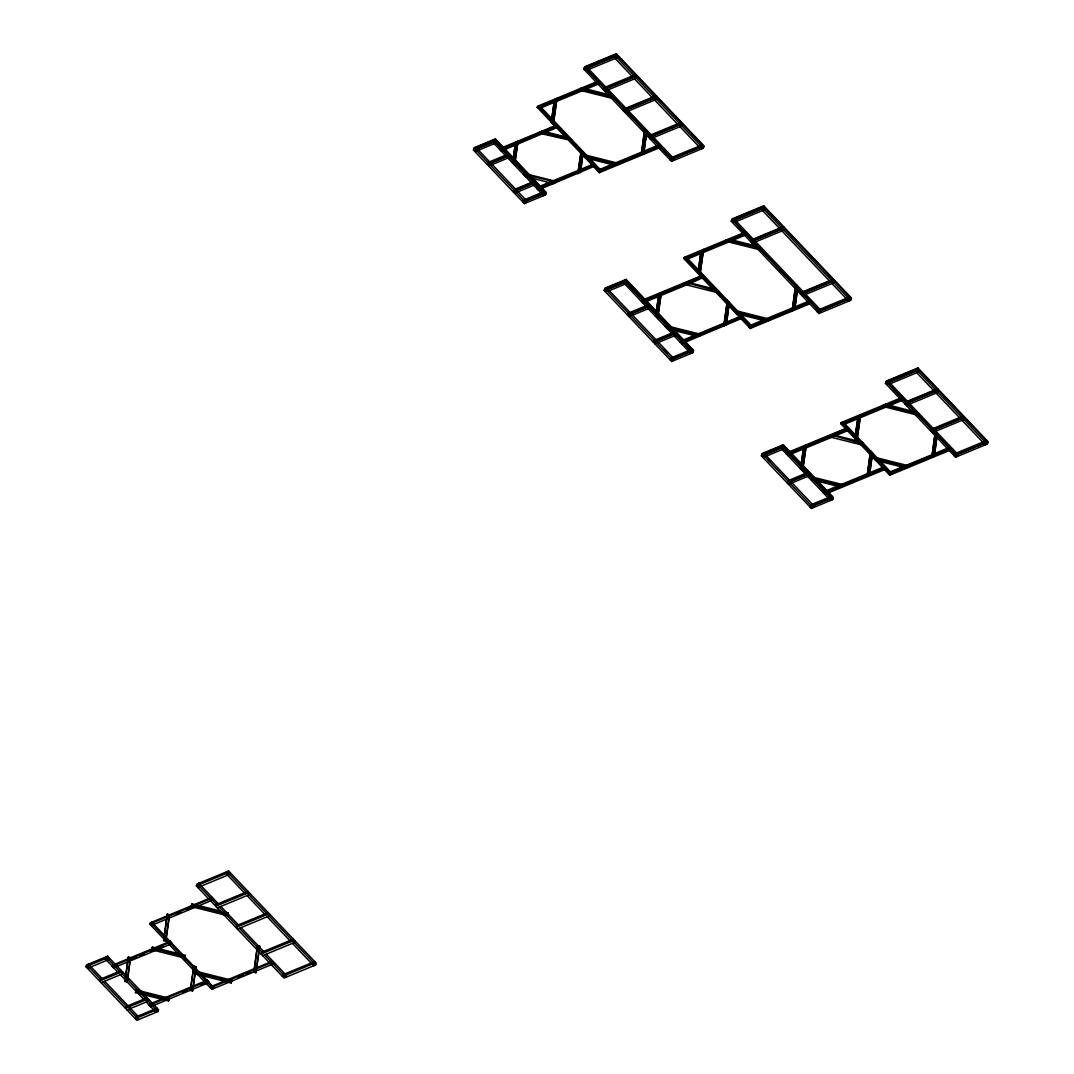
<?xml version="1.0" encoding="UTF-8"?>
<svg xmlns="http://www.w3.org/2000/svg" width="1074" height="1074" viewBox="0 0 1074 1074"><rect width="100%" height="100%" fill="white"/><g stroke="black" fill="none" stroke-linecap="round" stroke-linejoin="round"><path stroke-width="1.5" d="M127.457 980.831L127.027 982.012L124.853 981.461L128.316 957.015L130.504 957.565L127.672 979.166M125.712 976.951L128.316 957.015M127.027 982.012L130.504 957.565M168.537 1000.941L169.155 998.216L168.537 1000.941L135.472 992.631L136.103 989.919M151.716 949.792L152.347 947.067L185.211 955.336L185.01 956.867L184.58 958.048L151.716 949.792L152.347 947.067M163.57 940.609L167.316 914.135L169.504 914.686L165.758 941.16L163.57 940.609L164 939.428M164.201 937.844L167.316 914.135M165.758 941.16L169.504 914.686M184.58 958.048L185.211 955.336M223.459 911.799L228.185 912.981L227.554 915.706L191.4 906.617L191.602 905.087L192.018 903.905L220.318 911.007M192.018 903.905L191.4 906.617M195.146 973.299L192.555 990.993L190.367 990.443L193.83 966.144L196.018 966.694L195.575 969.997M193.83 966.144L190.367 990.443M192.555 990.993L196.018 966.694M231.205 982.952L231.836 980.24L231.205 982.952L195.24 973.917L195.871 971.205M227.554 915.706L228.185 912.981M258.834 952.463L255.907 972.722L253.733 972.171L257.492 945.563L259.666 946.113L259.25 949.295M254.363 969.406L257.492 945.563M255.907 972.722L259.666 946.113M515.614 142.063L512.593 163.047L514.983 146.802M515.399 142.654L517.789 141.661L515.399 142.654L515.117 144.829L517.493 143.849L518.004 141.083L514.889 162.684L526.945 175.357L527.361 174.176L553.311 180.701L552.895 181.868L578.201 171.397L580.43 156.428M513.949 162.281L516.446 143.245M556.708 100.365L553.298 124.289L551.311 122.194L554.318 101.359M551.311 122.194L551.808 119.429L553.795 121.523M539.135 106.084L537.443 106.782L538.839 108.259L540.531 107.561L539.135 106.084L551.606 120.02L554.399 99.775L554.103 101.949L556.493 100.956L556.99 98.19L553.593 122.114L586.323 156.549L586.753 155.368L617.456 163.073M552.667 121.563L555.446 100.365M556.493 100.956L556.788 98.781L554.399 99.775M577.906 173.572L581.101 150.239L583.088 152.333L581.007 169.222L580.296 172.578L580.792 169.813L578.403 170.806L577.906 173.572L578.403 170.806L580.792 169.813M579.463 171.397L581.96 152.374M580.296 172.578L583.088 152.333M611.831 96.996L611.401 98.177L644.145 132.599L644.789 129.269L646.763 131.364L646.454 133.807L644.575 131.431M644.467 130.155L641.447 153.166L641.876 151.984L615.979 162.711L615.563 163.892L583.451 155.18L586.538 155.958L588.525 158.039L585.437 157.26L583.451 155.18L585.223 157.851L613.173 164.872L613.59 163.691L600.017 169.316L599.587 170.498L588.31 158.63L588.74 157.448M644.789 129.269L641.379 154.75L650.079 150.642M642.708 153.166L645.514 131.834M643.769 153.77L646.763 131.364L643.836 152.172L644.266 151.004L657.838 145.379L657.409 146.561L646.132 134.693L646.548 133.512M698.798 268.379L700.96 250.94L700.664 253.115L703.054 252.122L703.551 249.356L700.154 273.279L737.274 312.319L737.704 311.151L768.407 318.857M698.583 270.017L697.885 273.373L700.879 252.524M699.228 272.729L702.007 251.531M687.091 258.74L685.695 257.263L684.004 257.961L685.4 259.438L687.091 258.74L685.695 257.263L700.355 272.689L699.859 275.454L703.269 251.531M729.058 304.533L726.856 303.029L727.353 300.264L726.856 303.029L728.843 305.123L726.266 324.778L723.876 325.771L727.071 302.438M726.48 306.909L723.876 325.771L724.373 323.005L698.489 333.719L698.06 334.9M725.205 324.187L727.984 302.989M797.284 290.933L794.706 309.54L792.317 310.534L792.813 307.768L766.93 318.495L766.5 319.663L734.388 310.95L737.489 311.728L739.476 313.823L750.538 326.281L748.846 326.979L750.968 325.1L764.54 319.475L764.111 320.656L736.16 313.635L734.388 310.95M797.499 289.295L797.069 290.477L808.36 302.331L808.776 301.163L795.203 306.775L794.706 309.54L792.317 310.534L795.297 288.825M793.659 308.95L796.452 287.617M864.892 414.832L860.328 416.725L856.918 440.635L854.944 438.554L858.019 416.121L857.723 418.296L860.113 417.316L860.61 414.551L857.213 438.461L876.8 459.068L877.216 457.886L907.933 465.606M857.589 420.458L855.226 436.38L842.754 422.444L844.151 423.921L842.459 424.619L841.063 423.143L842.754 422.444M856.287 437.923L859.066 416.712M870.343 451.469L870.061 453.644L872.048 455.725L872.544 452.959L870.558 450.879L867.08 476.386L869.671 474.802M868.41 474.802L871.189 453.604M869.47 475.393L871.927 457.645M934.823 435.574L931.843 457.282L934.447 455.698M934.662 454.06L937.24 433.883L935.253 431.788L934.608 435.131L915.021 414.524L915.451 413.342M933.185 455.698L935.978 434.352M687.024 283.724L686.595 284.892L660.698 295.618L661.128 294.437L657.597 318.535L661.208 292.853L658.818 293.846L655.61 316.441L658.738 295.431L658.308 296.612L642.843 303.016L645.058 301.338L643.769 299.565L701.577 275.629L701.147 276.81L683.789 258.552L684.219 257.371L743.718 232.736L743.289 233.904L731.26 221.257L732.119 218.895L763.762 205.792L851.454 298.008L850.595 300.371L818.952 313.474L809.756 303.821L810.185 302.64M655.932 315.555L657.906 317.649L655.932 315.568L656.268 313.125L658.241 315.206L657.919 316.092L668.914 327.651L669.344 326.469L699.966 334.095M656.979 315.675L659.866 294.437M803.768 446.301L803.473 448.476L805.876 447.482L806.171 445.307L803.553 446.891L800.573 468.908L803.688 447.885L803.258 449.066L787.792 455.47L790.021 453.805L788.719 452.033L846.54 428.083L846.111 429.264L840.848 423.733L841.278 422.552L900.777 397.917L900.348 399.098L885.446 383.405L886.292 381.055L917.948 367.939L988.093 441.723L987.234 444.086L955.591 457.188L949.282 450.556L949.711 449.375M801.942 468.13L804.815 446.891M569.502 139.271L539.712 132.585L542.316 131.001L567.179 137.257L566.75 138.439L556.869 128.048L557.299 126.866M748.846 326.979L810.252 301.552L810.575 300.666L811.984 302.143L810.078 302.935L808.668 301.458L810.575 300.666L811.984 302.143L811.662 303.029L750.256 328.456L741.315 319.045L741.745 317.877M937.025 436.031L936.595 437.212L947.886 449.08L950.101 447.415L951.188 449.764L889.782 475.191L884.52 469.66L886.412 468.371L885.016 466.895L883.11 468.183L847.52 430.741L847.936 429.56M884.52 469.66L884.936 468.479M515.319 144.238L517.507 143.835M545.404 131.78L544.988 132.961L570.052 138.613L566.965 137.848L568.952 139.929L572.039 140.707L542.598 133.955L543.014 132.773L539.927 131.995M579.504 88.874L581.893 87.88L609.844 94.901L609.414 96.083L598.137 84.215L598.554 83.034M583.021 153.918L582.591 155.086L592.472 165.477L592.902 164.309L539.148 186.567L536.812 188.527L539.041 186.863L540.437 188.326L538.222 190.004L595.775 165.665L594.378 164.188L592.687 164.886L594.083 166.376L595.775 165.665L594.378 164.188L580.591 170.404M529.952 175.277L495.382 138.908L494.523 141.271L501.719 148.816L502.135 147.648L555.889 125.39L555.473 126.571L537.228 107.373L537.658 106.205L597.157 81.557L596.728 82.738L583.826 69.166L584.672 66.803L616.328 53.7L704.007 145.916L703.161 148.279L671.505 161.382L658.818 148.037L659.235 146.856M745.128 234.213L744.698 235.381L755.975 247.248L756.405 246.067M931.91 455.685L932.339 454.517L906.456 465.23L906.026 466.411L873.699 458.289L877.015 458.477L890.064 473.016L890.494 471.835L902.549 466.841M143.876 994.282L158.63 1009.788L157.985 1011.56L136.881 1020.3L85.907 966.681L86.551 964.922L107.642 956.182L141.674 991.96M105.749 956.961L105.118 958.733L118.758 973.084M85.907 966.681L107.011 957.954L107.642 956.182M109.226 957.833L108.595 959.606L87.491 968.345M114.032 964.573L170.283 941.28L171.679 942.757L171.263 943.939L113.495 967.849L112.085 966.385L112.515 965.204M113.495 967.849L113.911 966.681M122.879 972.198L122.235 973.957L101.131 982.697M124.853 981.461L125.269 980.28M272.434 961.19L272.004 962.371L210.397 987.879L210.813 986.697L272.434 961.19L273.83 962.666L273.414 963.848L211.793 989.355L149.716 924.056L150.132 922.888L211.753 897.367L213.162 898.844L212.733 900.025L151.112 925.533L151.541 924.352M135.472 992.631L135.901 991.45M148.776 999.438L148.145 1001.21L127.041 1009.936M112.085 966.385L169.853 942.462L170.283 941.28M151.031 1003.492L207.282 980.2L208.678 981.676L208.262 982.858L150.494 1006.768L149.085 1005.291L149.514 1004.123M150.494 1006.768L150.924 1005.6M196.314 885.849L196.945 884.077L228.601 870.974L316.28 963.19L315.649 964.962L283.992 978.065L196.314 885.849L227.957 872.746L228.601 870.974M532.261 177.693L546.357 192.528L545.498 194.877L524.407 203.617L473.419 149.998L474.278 147.648L495.382 138.908M506.27 156.401L494.201 143.715L494.523 142.829L492.953 141.164L494.846 140.385L496.43 142.036L496.107 142.923L476.91 150.87L477.218 149.998L475.648 148.333L475.326 149.219L488.979 163.57L489.61 161.798L478.642 150.266M149.716 924.056L211.323 898.549L211.753 897.367M226.695 871.752L226.064 873.524L245.436 893.904M492.953 141.164L493.261 140.278M230.172 872.638L229.541 874.397L197.885 887.513M195.24 973.917L195.669 972.735M500.135 148.722L499.813 149.608L557.366 125.282L558.775 126.759L501.222 151.085L503.438 149.42L502.028 147.944L500.135 148.722L501.531 150.199M503.545 149.125L503.115 150.306L512.902 160.603L513.224 159.717L515.211 161.798L514.58 165.127L517.708 143.258M149.085 1005.291L206.852 981.381L207.282 980.2M510.392 155.515L509.747 157.274L488.657 166.014M211.793 989.355L212.222 988.174M249.557 893.018L248.913 894.776L217.27 907.892M539.054 107.682L540.531 107.561M538.718 187.735L528.918 177.438L529.24 176.552L527.253 174.471L523.776 173.599L523.468 174.485L556.184 182.056L553.097 181.278L536.812 188.527M523.776 173.599L525.763 175.68L525.441 176.566L553.593 183.641L556.184 182.056M525.763 175.68L529.348 176.257M524.407 203.617L526.622 201.952L525.038 200.288L523.145 201.066L522.823 201.952L542.021 194.005L544.558 191.454L525.361 199.402L524.73 201.174M269.722 914.229L269.091 915.988L237.435 929.104M536.288 182.755L535.658 184.527L514.553 193.253M253.733 972.171L254.149 970.99M540.544 188.031L540.115 189.212L545.498 194.877M632.962 77.221L615.16 58.506L615.483 57.62L613.898 55.955L615.791 55.177L617.375 56.828L617.053 57.714L587.303 70.038L587.626 69.152L586.042 67.487L585.719 68.374L605.105 88.753L605.736 86.994L589.049 69.434M544.25 192.34L545.82 193.991L543.605 195.669L533.751 185.305M582.591 89.652L582.175 90.82L614.878 99.05L615.201 98.164L613.214 96.069L609.737 95.197L611.724 97.291L615.201 98.164L613.214 96.069L612.892 96.955L584.565 89.84L584.981 88.659M550.922 181.681L553.808 183.05M569.166 139.338L568.737 140.519L580.604 153.005L581.034 151.823M291.497 939.911L290.866 941.683L267.184 916.78M598.137 84.215L600.353 82.55L598.956 81.074L597.05 81.852L598.46 83.329L600.353 82.55L598.956 81.074L598.634 81.96L537.228 107.373M294.974 940.784L294.343 942.556L262.687 955.659M613.898 55.955L614.221 55.069L615.791 56.734M583.826 69.166L615.483 56.063L616.328 53.7M286.53 975.514L285.899 977.286L264.58 954.867M594.298 165.785L593.882 166.953L599.305 172.672L660.711 147.245L661.034 146.359L659.624 144.883L657.731 145.675L659.127 147.151L661.034 146.359M599.305 172.672L599.735 171.491M601.212 171.384L599.802 169.907L598.124 170.605L599.52 172.082L606.005 168.9M637.07 76.335L636.439 78.093L604.783 91.209M619.08 163.49L613.388 164.282L616.691 164.47M657.234 97.546L656.603 99.305L624.947 112.421M641.581 154.159L641.661 152.575L644.051 151.595M676.11 331.96L654.791 341.29L676.11 331.96L693.643 350.406L692.77 352.742L671.666 361.482L604.179 290.49L605.024 288.141L626.129 279.401L672.7 328.375M606.072 289.712L606.394 288.825L607.978 290.49L607.656 291.363L606.072 289.712L629.377 314.212L630.008 312.44L609.428 290.799M606.394 288.825L604.487 289.604L606.072 291.269L606.394 290.383M599.802 169.907L597.909 171.196L659.315 145.769L659.624 144.883M646.682 307.057L624.961 284.207L624.021 280.77M604.179 290.49L625.283 281.75L626.129 279.401M682.487 124.101L681.856 125.873L650.2 138.976M624.961 284.207L627.176 282.529L625.592 280.878L623.699 281.656M671.505 161.382L673.734 159.717L672.149 158.053L670.257 158.845L669.934 159.731L699.684 147.406L702.221 144.856L672.472 157.166L671.827 158.939L652.106 138.184M645.058 301.338L643.662 299.861L641.433 301.539L703.054 275.521L704.463 276.998L688.984 283.912L689.401 282.731M643.662 299.861L643.339 300.747L625.283 281.75M645.165 301.042L644.736 302.224L655.946 314.011L656.268 313.125M703.483 147.393L701.899 145.742L703.483 147.393L701.268 149.071L679.949 126.651M650.79 306.157L650.159 307.929L629.055 316.655M685.481 257.854L686.877 259.331L687.306 258.149L738.55 312.037M665.759 325.905L667.746 327.986L667.424 328.872L695.657 335.894L696.086 334.712L682.514 340.337L682.097 341.519L670.888 329.731L671.21 328.845L669.223 326.764L665.759 325.905L665.437 326.791L698.624 335.195M683.708 283.536L686.81 284.315L689.199 283.321L686.098 282.543L683.507 284.127L715.821 292.235L716.251 291.067L724.91 300.17M686.098 282.543L716.586 291M676.687 333.383L676.043 335.155L654.939 343.895M671.666 361.482L673.895 359.817L672.311 358.152L670.418 358.944L670.095 359.817L689.293 351.869L691.831 349.318L672.633 357.266L671.988 359.038M702.987 277.105L702.557 278.287L739.905 317.568L740.335 316.4L726.762 322.012L726.333 323.193M674.203 358.931L673.895 359.817L672.311 358.152M683.923 341.814L683.494 342.995L692.77 352.742M725.849 240.63L728.239 239.636L731.34 240.415L728.951 241.408L726.064 240.039M729.152 240.818L728.736 241.999L761.439 250.215L761.761 249.329L759.774 247.235L756.297 246.362L758.284 248.456L761.761 249.329L759.774 247.248L756.297 246.362M731.126 241.006L731.542 239.824M713.834 290.155L714.264 288.973M701.591 334.497L695.871 335.303L699.187 335.491M716.116 291.027L719.338 291.846L717.351 289.752L690.958 283.12M686.877 259.331L746.605 234.602L746.913 233.716L745.517 232.239L745.195 233.125L683.789 258.552M761.654 207.161L762.594 210.598L780.395 229.312M731.26 221.257L762.916 208.155L763.762 205.792M723.943 324.187L724.373 323.005M726.48 324.187L729.34 302.358L727.138 300.854M758.392 248.161L757.962 249.343L795.082 288.382L795.512 287.201M759.774 247.235L759.466 248.121L728.588 240.522M739.677 313.232L736.375 313.044M784.503 228.426L783.872 230.185L752.216 243.301M750.256 328.456L750.686 327.275M749.061 326.389L750.471 327.865L752.364 326.577L740.859 314.467M770.018 319.26L764.326 320.065L767.628 320.253M817.435 480.602L833.33 497.329L832.484 499.692L811.38 508.418L761.399 455.859L762.258 453.497L783.349 444.757L815.166 478.212M806.118 474.735L782.181 449.563L782.503 448.677L780.919 447.026L782.825 446.234L784.409 447.898L784.087 448.784L764.876 456.732L765.198 455.846L763.627 454.181L763.305 455.067L788.813 481.904L789.444 480.132L766.661 456.168M817.368 311.822L819.274 311.03L819.905 309.258L849.655 296.948L847.118 299.498L817.368 311.822L819.583 310.144L821.167 311.809L819.274 312.588L817.69 310.936L819.583 310.144M818.952 313.474L819.583 311.715M834.485 280.985L833.854 282.757L802.197 295.86M781.241 446.14L780.919 447.026L782.825 446.234M761.399 455.859L782.503 447.12L783.349 444.757M782.503 447.12L788.289 453.201L788.611 452.329L786.396 453.993L848.017 427.976L849.413 429.452L847.52 430.741M790.021 453.805L789.699 454.678L800.895 466.465L801.217 465.579L803.191 467.66L802.546 470.989L806.171 445.307M847.118 299.498L848.702 301.163L850.917 299.485L849.346 297.834M810.226 473.835L809.595 475.607L788.491 484.347M843.171 484.71L812.535 477.084L812.119 478.266L802.882 468.546L806.077 446.891L805.661 448.073L831.544 437.36L831.974 436.178M858.797 442.609L862.1 442.797L864.087 444.891L862.315 442.206L834.364 435.185L831.061 434.997L828.457 436.581L860.784 444.703L861.2 443.522L864.087 444.891L860.999 444.112L859.227 441.427M814.522 479.165L814.092 480.347L825.288 492.12L825.718 490.952L837.774 485.958M831.061 434.997L861.549 443.455M828.672 435.99L833.934 436.366L849.198 430.043M811.702 505.975L812.347 504.203L831.544 496.255L829.007 498.819L809.809 506.767L810.118 505.881L812.025 505.089L813.609 506.753L811.38 508.418M842.674 424.029L841.278 422.552M842.54 423.035L843.936 424.512L844.365 423.331L891.89 473.312L889.984 474.601L888.587 473.124L890.279 472.426L891.675 473.903M832.484 499.692L825.611 491.234L823.718 492.026L823.396 492.912L884.801 467.485M827.02 492.711L824.805 494.389L886.211 468.962M839.291 485.327L838.861 486.509L810.628 479.474L810.937 478.588L808.964 476.507L808.641 477.393L841.251 485.515L841.68 484.334L867.577 473.621L867.148 474.789M842.392 486.106L839.076 485.918L844.782 485.112M883.123 405.22L886.01 406.59L888.399 405.61L885.298 404.831L882.909 405.811L885.513 404.24M886.211 405.999L885.795 407.18L918.498 415.396L918.82 414.51L916.834 412.429L913.356 411.557L913.034 412.443L901.757 400.575L902.187 399.394M870.276 453.053L867.282 475.795M888.185 406.2L888.601 405.019M872.249 455.134L869.537 473.809L869.967 472.627L883.54 467.002L883.11 468.183M877.015 458.477L873.914 457.699L875.686 460.37L903.637 467.391L904.066 466.223M879.203 459.967L875.901 459.793M843.936 424.512L903.664 399.783L903.972 398.897L902.576 397.42L902.254 398.306L840.848 423.733M915.827 369.322L916.766 372.745L934.568 391.473M885.446 383.405L917.089 370.302L917.948 367.939M918.995 371.08L917.089 371.873L915.518 370.208L917.411 369.416L918.995 371.08L918.673 371.966L888.923 384.277L889.554 382.519L907.355 401.233L906.725 403.005L887.339 382.626L887.661 381.74L889.232 383.405L887.339 384.183L885.755 382.519L887.661 381.74L885.755 382.519M888.587 473.124L949.778 448.288L950.101 447.415M889.782 475.191L890.198 474.01L885.714 469.298M890.171 405.408L916.834 412.429L916.525 413.315L885.647 405.704M909.544 466.009L903.852 466.814L907.154 467.002M938.689 390.574L938.045 392.346L906.402 405.448M932.917 430.902L932.286 432.674L963.928 419.572L964.573 417.799M935.253 431.788L931.843 457.269L934.232 456.289L937.24 433.883M934.299 454.705L934.729 453.523L948.302 447.898L949.604 449.67L951.497 448.892M954.007 455.524L956.222 453.859L957.807 455.51L955.591 457.188M644.145 132.599L644.467 131.726L646.441 133.807M671.21 328.845L667.746 327.986L671.21 328.845L669.344 326.469M750.538 326.281L752.162 327.167M935.038 433.95L936.917 436.326M658.818 148.037L660.711 147.245M831.759 436.769L834.149 435.776M584.457 67.394L616.114 54.291L703.806 146.507M586.042 67.487L584.149 68.28L585.719 69.944L587.626 69.152M615.63 56.398L585.88 68.723L604.474 88.269M615.483 57.62L617.375 56.828M598.594 82.497L538.987 107.172L599.668 170.994L659.275 146.319M562.803 97.841L567.367 95.948M573.462 93.425L578.027 91.545M586.498 88.028L591.022 86.162M600.03 83.423L540.316 108.152L540.746 106.97L587.679 156.348M603.843 87.773L635.499 74.67L634.855 76.442L603.199 89.545M604.313 89.491L635.969 76.388M474.064 148.239L495.168 139.499L546.142 193.119M475.648 148.333L473.741 149.111L475.326 150.776L477.218 149.998M473.419 149.998L494.523 141.271M475.487 149.555L494.684 141.607L507.546 155.126M494.523 142.829L496.43 142.036M555.688 125.98L557.366 125.282L558.775 126.759L557.084 127.457L555.688 125.98L557.084 127.457M501.679 149.367L557.231 126.37M519.198 142.641L522.179 141.406M526.649 139.553L531.106 137.7M549.861 129.941L554.318 128.088M487.717 162.59L508.808 153.85L508.177 155.623L487.072 164.362M488.187 164.309L509.277 155.569M624.007 108.984L655.664 95.881L655.019 97.653L623.376 110.756M625.014 109.226L656.657 96.123L624.799 109.817M624.477 110.703L656.133 97.6M513.614 189.83L534.704 181.09L534.073 182.862L512.969 191.602M514.084 191.534L535.174 182.808M649.73 137.257L681.386 124.154M538.678 188.286L594.231 165.275M578.121 172.981L580.51 171.988M613.388 164.282L615.778 163.302M657.409 146.561L659.315 145.769M609.052 167.638L613.63 165.732M622.074 162.241L626.585 160.375M632.586 157.891L637.083 156.025M653.14 149.38L657.718 147.487M616.476 165.06L618.866 164.08M701.738 146.963L671.988 159.274L651.475 137.7M731.904 219.485L763.547 206.383L851.239 298.599M763.238 207.269L761.332 208.047L762.916 209.712L764.809 208.92L763.238 207.269L764.809 208.92L764.5 209.806L734.737 222.13L735.381 220.358L753.183 239.086L752.538 240.845L733.166 220.465L733.488 219.579L735.059 221.244L733.166 222.036L731.582 220.371L733.488 219.579L731.582 220.371L733.166 222.036M763.077 208.49L733.327 220.814L751.907 240.361M604.81 288.731L625.914 279.992L693.428 350.997M745.517 232.239L743.611 233.018L745.02 234.494L746.913 233.716M606.233 290.047L625.43 282.1L647.944 305.768M700.96 250.94L703.349 249.947M745.155 233.662L685.548 258.351L750.605 326.778L810.226 302.089M606.072 291.269L607.978 290.49M607.656 291.363L626.854 283.415M751.276 239.864L782.933 226.762L782.288 228.534L750.645 241.637M752.283 240.106L783.926 227.003L752.069 240.697M751.746 241.583L783.402 228.48M703.054 275.521L701.362 276.219L702.772 277.696L704.463 276.998M643.299 301.297L702.906 276.609M677.117 287.819L681.681 285.926M658.523 296.021L660.913 295.028M628.115 313.232L649.22 304.492L648.575 306.265L627.471 315.004M628.585 314.95L649.689 306.211M653.999 340.458L675.103 331.718L674.472 333.49L653.368 342.23M654.469 342.176L675.573 333.437M724.158 323.596L726.548 322.603M740.12 316.991L741.812 316.28L743.221 317.756L681.601 343.774L683.816 342.109L682.42 340.633L680.191 342.297L741.812 316.28L743.221 317.756L741.53 318.454L740.12 316.991L741.53 318.454M801.258 292.437L832.914 279.334L832.269 281.093L800.627 294.209M682.057 342.056L741.664 317.367M713.579 329.53L716.586 328.282M698.973 336.081L701.376 335.088M801.728 294.155L833.384 281.039M764.326 320.065L766.715 319.072M776.019 316.776L780.529 314.91M691.508 350.205L693.092 351.856L690.877 353.534L674.15 335.934M767.413 320.844L769.803 319.851M693.092 351.856L691.2 352.648L689.615 350.983M849.185 299.055L819.422 311.366L803.473 294.585M819.274 312.588L821.167 311.809M886.077 381.646L917.733 368.53L987.879 442.313M917.25 370.637L887.5 382.962L906.094 402.508M762.043 454.087L783.147 445.348L814.951 478.803M763.627 454.181L761.721 454.973L763.305 456.638L765.198 455.846M903.972 398.897L902.079 399.689L900.67 398.212L902.576 397.42M763.466 455.416L782.664 447.455L807.38 473.459M858.019 416.121L860.408 415.141M902.214 398.857L842.607 423.532L890.131 473.513L949.738 448.838M782.503 448.677L784.409 447.898M847.252 422.136L851.83 420.243M867.94 413.571L872.518 411.678M905.449 402.025L937.105 388.922L936.474 390.681L904.818 403.797M906.456 402.267L938.112 389.15L906.241 402.857M905.932 403.73L937.575 390.627M848.017 427.976L846.325 428.674L847.722 430.15L849.413 429.452M846.111 429.264L847.802 428.566M788.262 453.752L847.869 429.063M787.551 480.924L808.655 472.184L808.01 473.956L786.92 482.682M788.021 482.629L809.125 473.903M931.346 429.251L962.989 416.135L962.358 417.907L930.702 431.01M931.816 430.956L963.459 417.853M885.016 466.895L883.325 467.593L884.734 469.07L886.412 468.371M825.262 492.671L884.869 467.982M844.58 485.703L842.177 486.697L839.076 485.918M903.852 466.814L906.241 465.821L909.329 466.599L906.939 467.579M932.125 455.094L934.514 454.114M901.046 469.526L905.624 467.633M917.048 462.894L921.546 461.041M954.007 455.524L983.757 443.213L986.294 440.649L956.545 452.973L955.914 454.745L934.179 431.882M985.825 442.757L956.061 455.081L933.548 431.399M987.556 443.2L985.986 441.535L987.556 443.2L985.341 444.864L962.036 420.35M176.19 914.149L180.808 912.242M186.97 909.691L191.588 907.772M132.156 959.122L136.72 957.229M139.754 955.981L144.319 954.088M150.4 951.564L154.965 949.684M157.999 948.423L162.563 946.53M100.191 979.273L121.295 970.534L120.664 972.306L99.56 981.045M236.495 925.667L268.151 912.564L267.507 914.336L235.85 927.439M261.747 952.222L293.39 939.119L292.759 940.891L261.103 953.994M164.604 999.934L169.155 998.041M182.835 992.376L187.4 990.483M201.08 984.818L208.678 981.676M135.942 1016.877L157.046 1008.137L156.415 1009.909L135.311 1018.635M238.401 977.327L243.019 975.42M246.107 974.145L250.725 972.225M283.053 974.642L314.709 961.539L314.064 963.297L282.422 976.414M812.427 477.38L808.964 476.52L812.427 477.38L814.414 479.46L810.937 478.588L814.414 479.46M811.582 478.279L841.828 485.81M581.678 88.471L584.766 89.249L582.377 90.243L579.289 89.464M582.027 89.357L612.368 96.969M542.101 131.592L545.203 132.37L542.813 133.364L539.712 132.585M585.988 156.603L616.127 164.174M733.112 240.227L754.847 245.678M717.15 290.342L714.049 289.564L716.036 291.658L719.124 292.437L716.036 291.658M736.925 312.386L767.064 319.958M915.343 413.638L913.356 411.557L915.343 413.638L918.82 414.51L916.834 412.429M876.451 459.135L906.59 466.707M191.602 905.087L227.755 914.162M166.886 915.316L169.074 915.867M257.062 946.744L259.25 947.295M151.917 948.248L184.782 956.504M181.882 956.088L185.01 956.867M193.401 967.325L195.589 967.875M197.428 971.594L230.266 979.837M195.441 972.386L231.407 981.421M127.9 958.196L130.088 958.746M137.673 990.309L167.584 997.827M135.673 991.101L168.739 999.397M164.241 998.578L168.954 999.76M502.028 147.944L503.438 149.42M658.59 342.512L673.089 357.749M762.916 208.155L850.595 300.371M917.089 370.302L987.234 444.086M847.44 298.612L849.024 300.277M781.979 230.977L830.377 281.885M831.961 283.549L848.702 301.163M936.152 393.138L960.451 418.699M615.483 56.063L703.161 148.279M700.006 146.52L701.577 148.185M634.533 78.885L653.126 98.432M654.697 100.097L678.379 125M820.375 309.742L804.735 293.309L804.104 295.082L819.274 311.03M934.823 430.124L957.015 453.47M807.742 298.438L809.93 300.747M753.492 242.012L801.889 292.92M907.664 404.173L931.977 429.734M608.408 89.8L625.914 108.206L625.269 109.964L606.676 90.417M627.485 109.857L651.153 134.76L650.522 136.532L626.854 111.629M652.737 136.425L672.928 157.65M808.682 301.458L810.078 302.935M900.67 398.212L902.079 399.689M948.194 448.194L949.604 449.67M606.045 89.934L624.638 109.481M626.223 111.146L649.891 136.036M597.05 81.852L598.46 83.329M698.382 270.608L700.355 272.689M855.441 435.789L857.414 437.87M684.219 257.371L685.4 259.438L684.004 257.961M743.852 320.092L746.121 322.482M844.889 426.351L849.292 430.996M861.2 443.522L863.469 445.898M589.975 158.751L601.427 170.793M859.012 442.018L860.986 444.112M570.052 138.613L572.039 140.707M552.788 122.127L556.225 125.739M592.687 164.886L594.083 166.376M527.253 174.471L529.24 176.552M509.116 156.791L533.442 182.365M535.027 184.03L544.088 193.562L524.877 201.509L515.815 191.977M816.965 480.924L833.129 497.92M542.343 193.119L543.927 194.783M801.217 465.579L803.191 467.66L802.869 470.103L800.882 468.022M507.854 158.066L532.18 183.654M649.528 307.433L673.841 333.007M675.412 334.658L691.347 351.426L672.149 359.374L656.214 342.619M808.964 475.124L831.061 498.363L811.863 506.31L789.766 483.072M641.755 300.653L643.165 302.13M786.705 453.107L788.115 454.584M823.718 492.026L825.114 493.503M829.329 497.933L830.9 499.585L830.591 500.471L807.688 476.4M648.253 308.708L672.566 334.283M491.194 163.463L515.507 189.037L514.876 190.81L489.919 164.738M518.178 191.857L525.844 199.912M631.593 314.105L655.905 339.679L655.261 341.438L630.317 315.38M792.169 482.991L812.776 504.659M523.145 201.066L524.716 202.731M663.772 349.923L667.061 353.386M767.937 459.471L770.206 461.86M670.418 358.944L671.988 360.596M227.957 872.746L315.649 964.962M247.02 895.568L265.614 915.115M292.437 943.334L313.742 965.754M220.895 906.483L238.388 924.889L237.757 926.647L219.163 907.1M241.1 927.735L263.64 951.443L263.009 953.215L239.327 928.312M266.339 954.276L285.416 974.333M211.323 898.549L212.733 900.025M272.004 962.371L273.414 963.848M169.853 942.462L171.263 943.939M206.852 981.381L208.262 982.858M166.228 939.804L168.537 942.234M183.479 957.941L185.775 960.371M107.011 957.954L157.985 1011.56M120.342 974.749L144.668 1000.324M146.239 1001.988L156.092 1012.352M104.782 981.3L127.994 1005.72L127.363 1007.493L103.037 981.918M129.578 1007.385L138.331 1016.595M128.934 1009.157L138.788 1019.508M581.101 150.239L580.819 152.414L582.806 154.508L580.819 152.414L581.101 150.239M795.404 285.939L792.397 308.95L794.988 307.365L797.714 287.134L795.727 285.053L795.404 285.939M795.727 285.053L795.404 287.496L797.391 289.591L797.714 287.134L797.391 289.591L795.404 287.496L795.727 285.053M88.444 964.13L87.813 965.902L101.453 980.253L102.097 978.481L88.444 964.13M151.823 922.177L151.394 923.358L213.484 988.657L213.901 987.476L151.823 922.177M126.088 1006.513L125.457 1008.285L146.561 999.545L147.192 997.773L126.088 1006.513M198.851 883.298L198.207 885.057L217.592 905.436L218.223 903.677L198.851 883.298M216.33 904.456L215.686 906.228L247.342 893.125L247.973 891.353L216.33 904.456M514.607 190.071L535.711 181.331L514.607 190.071M649.26 135.552L648.629 137.311L680.272 124.208L680.916 122.436L649.26 135.552M754.754 240.737L754.123 242.509L802.52 293.417L803.164 291.645L754.754 240.737M802.265 292.678L833.907 279.576L802.265 292.678M908.94 402.898L908.295 404.67L932.608 430.231L933.239 428.459L908.94 402.898M627.176 282.529L625.269 283.321L627.176 282.529M832.806 498.806L830.9 499.585L832.806 498.806L831.222 497.141L832.806 498.806M869.752 473.218L867.362 474.211L869.752 473.218M955.914 456.302L954.33 454.638L955.914 456.302M671.827 160.496L670.257 158.845L671.827 160.496M700.073 274.863L698.087 272.783L700.073 274.863M514.889 164.255L512.902 162.161L514.889 164.241M538.544 189.118L537.134 187.641L538.544 189.118M681.923 342.888L680.513 341.411L681.923 342.888M811.702 507.546L810.118 505.881L811.702 507.546M985.664 443.978L984.079 442.327L985.664 443.978"/></g></svg>
